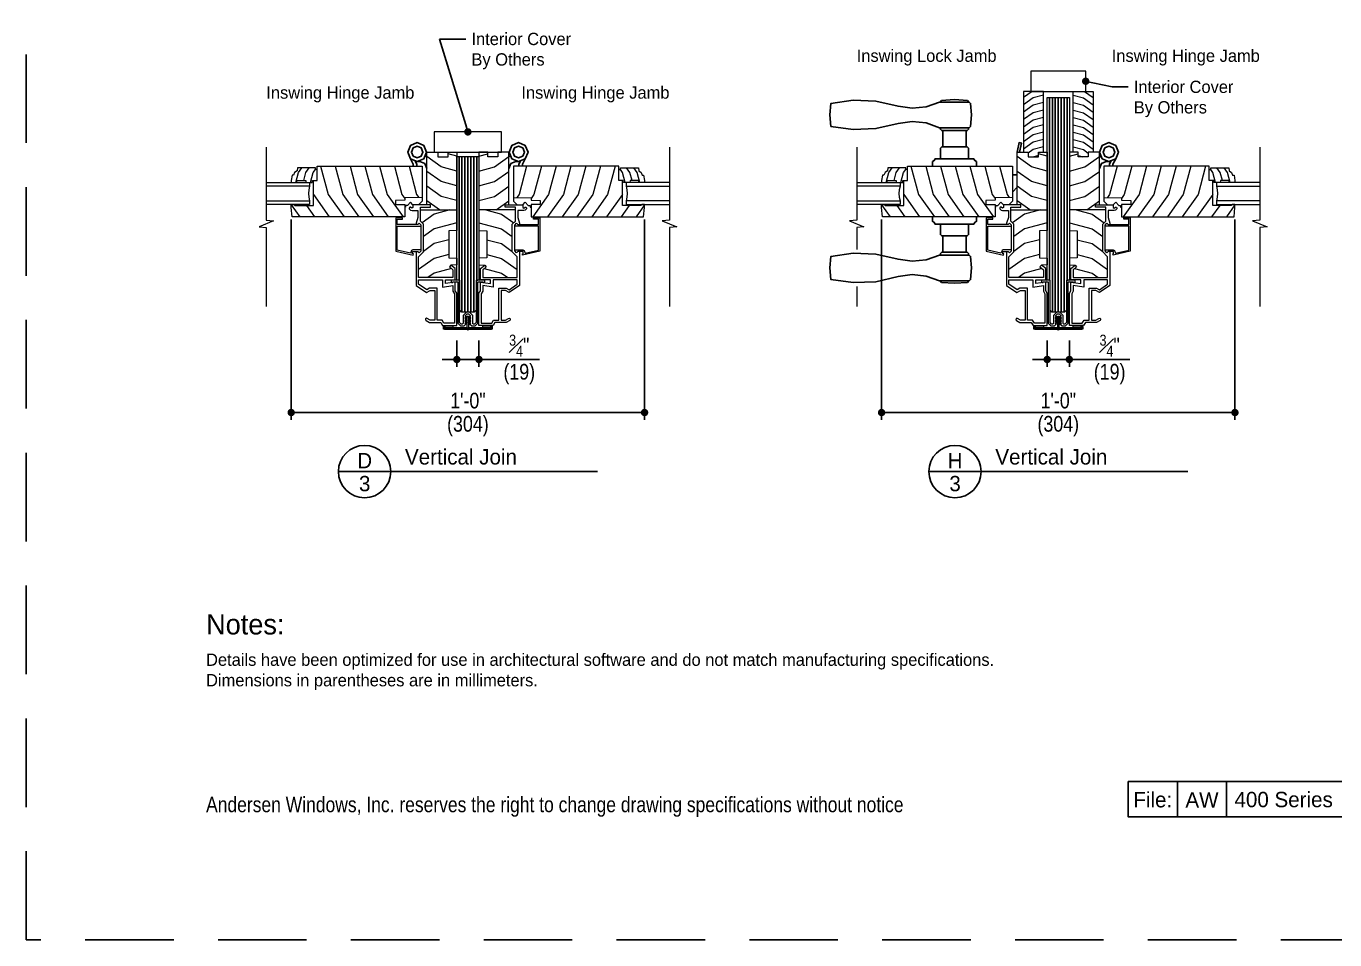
# Model space of a CAD drawing. Extents: x 0 to 204, y 0 to 88.
# Drawn here: x 68 to 112.33, y 0 to 30.95 of the extents above; entities that cross this region are included whole.
import ezdxf
from ezdxf.enums import TextEntityAlignment as Align

# ---------------------------------------------------------------- set-up
doc = ezdxf.new("R2010")
doc.units = 0
doc.header["$LTSCALE"] = 6
doc.header["$MEASUREMENT"] = 0
doc.linetypes.add('DASHED', pattern=[0.75, 0.5, -0.25])
doc.layers.get('0').update_dxf_attribs({"linetype": 'CONTINUOUS'})
doc.layers.get('Defpoints').update_dxf_attribs({"linetype": 'CONTINUOUS'})
for name, color, linetype in [('A-ANNO-DIMS', 3, 'CONTINUOUS'), ('A-ANNO-TEXT', 4, 'CONTINUOUS'), ('A-DETL-MBND', 8, 'CONTINUOUS')]:
    doc.layers.add(name, color=color, linetype=linetype)
doc.layers.add('A-DETL-MCUT', color=6, linetype='CONTINUOUS', lineweight=20)
doc.layers.add('A-DETL-PATT', color=8, linetype='CONTINUOUS', lineweight=5)
doc.layers.add('PLOT VIEW', color=1, linetype='DASHED', plot=False)
doc.styles.add('ADF Text', font='FRABK.TTF', dxfattribs={"width": 0.85})
doc.dimstyles.new('1 1_2 inches equals 1 foot', dxfattribs={"dimtxt": 0.53125, "dimasz": 0.25, "dimexe": 0.25, "dimexo": 0.5, "dimgap": 0.125, "dimtad": 1, "dimdec": 6, "dimzin": 3, "dimdsep": 46, "dimlunit": 4, "dimtxsty": 'ADF Text', "dimblk": 'DOT', "dimcen": 0, "dimclrd": 256, "dimclre": 256, "dimclrt": 256, "dimadec": 0, "dimazin": 0, "dimtfac": 0.7, "dimtdec": 6, "dimtix": 1, "dimtmove": 0, "dimatfit": 0, "dimldrblk": 'DOT', "dimfxl": 0, "dimfrac": 1, "dimtolj": 1, "dimtzin": 4, "dimlwd": -1, "dimlwe": -1, "dimarcsym": 0})

# ---------------------------------------------------------------- blocks, each defined once
blk = doc.blocks.new('400 Series Doors 4.5625 LVL')
at = {"layer": 'A-DETL-MBND'}
for p, q in [((0, 0.2), (-5.275, 0.2)), ((0, 0.1), (-5.275, 0.1)), ((0, 0), (-5.275, 0)), ((0, 0.3), (-4.187, 0.3)), ((0, -0.1), (-5.275, -0.1)), ((0, -0.2), (-5.275, -0.2)), ((0, -0.3), (-4.187, -0.3))]:
    blk.add_line(p, q, dxfattribs=at)
at = {"layer": 'A-DETL-MCUT'}
blk.add_line((-5.814, -0.796), (-5.814, -0.811), dxfattribs=at)
for points in [[(-5.766, -0.781, -1), (-5.766, -0.828), (-5.849, -0.828, -0.414214), (-5.856, -0.821), (-5.856, -0.029, 0.346802), (-5.862, -0.022, -0.78843), (-5.862, 0.022, 0.346802), (-5.856, 0.029), (-5.856, 0.821, -0.414214), (-5.849, 0.828), (-5.766, 0.828, -1), (-5.766, 0.781)], [(-5.623, 0.02, 0.667674), (-5.62, 0.033), (-5.637, 0.045, -1), (-5.62, 0.069), (-5.551, 0.02)], [(-5.514, 0.02, 0.667674), (-5.511, 0.033), (-5.528, 0.045, -1), (-5.511, 0.069), (-5.442, 0.02)], [(-5.623, -0.02, -0.667674), (-5.62, -0.033), (-5.637, -0.045, 1), (-5.62, -0.069), (-5.551, -0.02)], [(-5.514, -0.02, -0.667674), (-5.511, -0.033), (-5.528, -0.045, 1), (-5.511, -0.069), (-5.442, -0.02)]]:
    blk.add_lwpolyline(points, format="xyb", dxfattribs=at)
for points in [[(-5.815, -0.796), (-5.815, 0.797, 1), (-5.846, 0.797), (-5.846, -0.796, 1)], [(-5.766, -0.781, -1), (-5.766, -0.818), (-5.808, -0.818, -0.414214), (-5.814, -0.811), (-5.814, 0.811, -0.414214), (-5.807, 0.818), (-5.766, 0.818, -1), (-5.766, 0.781), (-5.789, 0.781), (-5.789, 0.027, 0.414214), (-5.782, 0.02), (-5.426, 0.02, -1), (-5.426, -0.02), (-5.782, -0.02, 0.414214), (-5.789, -0.027), (-5.789, -0.781), (-5.785, -0.781)], [(-4.212, 0.28, 0.414214), (-4.187, 0.305), (-4.187, 0.375), (-4.197, 0.375), (-4.187, 0.387), (-4.187, 0.545, 0.414214), (-4.212, 0.57), (-4.242, 0.57, 0.414214), (-4.267, 0.545), (-4.267, 0.51), (-4.247, 0.51), (-4.247, 0.387), (-4.237, 0.375), (-4.247, 0.375), (-4.247, 0.34), (-5.646, 0.34), (-5.736, 0.25), (-5.736, 0.128), (-5.675, 0.057, 0.69689), (-5.666, 0.06), (-5.666, 0.105), (-5.625, 0.057, 0.69689), (-5.616, 0.06), (-5.616, 0.105), (-5.575, 0.057, 0.69689), (-5.566, 0.06), (-5.566, 0.105), (-5.525, 0.057, 0.69689), (-5.516, 0.06), (-5.516, 0.105), (-5.475, 0.057, 0.69689), (-5.466, 0.06), (-5.466, 0.105), (-5.425, 0.057, 0.69689), (-5.416, 0.06), (-5.416, 0.105), (-5.336, 0.025), (-5.336, -0.025), (-5.416, -0.105), (-5.416, -0.06, 0.69689), (-5.425, -0.057), (-5.466, -0.105), (-5.466, -0.06, 0.69689), (-5.475, -0.057), (-5.516, -0.105), (-5.516, -0.06, 0.69689), (-5.525, -0.057), (-5.566, -0.105), (-5.566, -0.06, 0.69689), (-5.575, -0.057), (-5.616, -0.105), (-5.616, -0.06, 0.69689), (-5.625, -0.057), (-5.666, -0.105), (-5.666, -0.06, 0.69689), (-5.675, -0.057), (-5.736, -0.128), (-5.736, -0.25), (-5.646, -0.34), (-4.247, -0.34), (-4.247, -0.375), (-4.237, -0.375), (-4.247, -0.387), (-4.247, -0.51), (-4.267, -0.51), (-4.267, -0.545, 0.414214), (-4.242, -0.57), (-4.212, -0.57, 0.414214), (-4.187, -0.545), (-4.187, -0.387), (-4.197, -0.375), (-4.187, -0.375), (-4.187, -0.305, 0.414214), (-4.212, -0.28), (-5.621, -0.28), (-5.676, -0.225), (-5.676, -0.19, -0.414214), (-5.651, -0.165), (-5.391, -0.165), (-5.276, -0.05), (-5.276, 0.05), (-5.391, 0.165), (-5.651, 0.165, -0.414214), (-5.676, 0.19), (-5.676, 0.225), (-5.621, 0.28)]]:
    blk.add_lwpolyline(points, format="xyb", close=True, dxfattribs=at)
for points in [[(-5.731, 0.506), (-5.789, 0.506), (-5.789, 0.781), (-5.731, 0.781)], [(-4.187, 0.278), (-4.187, 0.375), (0, 0.375), (0, -0.375), (-4.187, -0.375), (-4.187, -0.278), (-5.212, -0.278), (-5.275, -0.215), (-5.275, 0.215), (-5.212, 0.278)], [(-5.731, -0.781), (-5.789, -0.781), (-5.789, -0.506), (-5.731, -0.506)]]:
    blk.add_lwpolyline(points, close=True, dxfattribs=at)
blk.add_lwpolyline([(-4.187, -0.28), (-4.187, -0.34)], dxfattribs=at)
blk = doc.blocks.new('Breakline 1')
at = {"layer": 'A-DETL-MCUT'}
blk.add_lwpolyline([(2.593, 0), (0.124, 0), (0.102, 0.244), (-0.102, -0.244), (-0.124, 0), (-2.802, 0)], dxfattribs=at)
blk = doc.blocks.new('_DOT')
at = {"color": 0, "linetype": 'ByBlock'}
blk.add_line((-0.5, 0), (-1, 0), dxfattribs=at)
at = {"color": 0, "linetype": 'ByBlock', "const_width": 0.5}
blk.add_lwpolyline([(-0.25, 0, 1), (0.25, 0, 1)], format="xyb", close=True, dxfattribs=at)
blk = doc.blocks.new('*D94')
at = {"layer": 'A-ANNO-DIMS', "linetype": 'ByBlock', "transparency": 16777216}
for p, q in [((82.589, 20.309), (82.589, 19.412)), ((83.339, 20.309), (83.339, 19.412)), ((82.339, 19.662), (82.089, 19.662)), ((82.589, 19.662), (83.339, 19.662)), ((83.589, 19.662), (85.39, 19.662))]:
    blk.add_line(p, q, dxfattribs=at)
at = {"layer": 'Defpoints', "color": 0, "transparency": 16777216}
for p in [(82.589, 20.809), (83.339, 20.809), (83.339, 19.662)]:
    blk.add_point(p, dxfattribs=at)
at = {"layer": 'A-ANNO-DIMS', "transparency": 16777216, "xscale": 0.25, "yscale": 0.25, "zscale": 0.25}
blk.add_blockref('_DOT', (82.589, 19.662), dxfattribs=at)
at = {"layer": 'A-ANNO-DIMS', "transparency": 16777216, "xscale": 0.25, "yscale": 0.25, "zscale": 0.25, "rotation": 180}
blk.add_blockref('_DOT', (83.339, 19.662), dxfattribs=at)
at = {"layer": 'A-ANNO-DIMS', "transparency": 16777216, "insert": (84.704, 19.662), "char_height": 0.53125, "attachment_point": 5, "style": 'ADF Text'}
blk.add_mtext('\\A1;{\\H0.700000x;\\S3#4;}"\\P\\f [;\\fFranklin Gothic Book;(19)\\f]', dxfattribs=at)
blk = doc.blocks.new('*D95')
at = {"layer": 'A-ANNO-DIMS', "linetype": 'ByBlock', "transparency": 16777216}
for p, q in [((76.979, 24.409), (76.979, 17.614)), ((88.949, 24.409), (88.949, 17.614)), ((77.229, 17.864), (88.699, 17.864))]:
    blk.add_line(p, q, dxfattribs=at)
at = {"layer": 'Defpoints', "color": 0, "transparency": 16777216}
for p in [(76.979, 24.909), (88.949, 24.909), (88.949, 17.864)]:
    blk.add_point(p, dxfattribs=at)
at = {"layer": 'A-ANNO-DIMS', "transparency": 16777216, "xscale": 0.25, "yscale": 0.25, "zscale": 0.25, "rotation": 180}
blk.add_blockref('_DOT', (76.979, 17.864), dxfattribs=at)
at = {"layer": 'A-ANNO-DIMS', "transparency": 16777216, "xscale": 0.25, "yscale": 0.25, "zscale": 0.25}
blk.add_blockref('_DOT', (88.949, 17.864), dxfattribs=at)
at = {"layer": 'A-ANNO-DIMS', "transparency": 16777216, "attachment_point": 5, "style": 'ADF Text'}
for s, insert, char_height in [('\\A1;1\'-0"', (82.964, 18.266), 0.5312), ('\\A1;\\f [;\\fFranklin Gothic Book;(304)\\f]', (82.964, 17.402), 0.53125)]:
    blk.add_mtext(s, dxfattribs=dict(at, insert=insert, char_height=char_height))
blk = doc.blocks.new('AW Mull Detail Tag')
at = {"layer": 'A-ANNO-TEXT'}
blk.add_line((8.771, 0), (0, 0), dxfattribs=at)
blk.add_circle((0.886, 0), 0.886, dxfattribs=at)
blk = doc.blocks.new('Vertical Join Tag')
at = {"layer": 'A-ANNO-TEXT'}
blk.add_blockref('AW Mull Detail Tag', (0, 0), dxfattribs=at)
at = {"layer": 'A-ANNO-TEXT', "insert": (2.254, 0.232), "char_height": 0.52083, "width": 7.63397, "attachment_point": 7, "line_spacing_factor": 1.04, "style": 'ADF Text'}
blk.add_mtext('{\\W1;Vertical Join}', dxfattribs=at)
blk = doc.blocks.new('Breakline With Space 1')
at = {"layer": 'A-DETL-MCUT'}
for points in [[(0, 2.593), (0, 0.124), (-0.244, 0.102), (0.244, -0.102), (0, -0.124), (0, -0.876)], [(0, -2.123), (0, -2.802)]]:
    blk.add_lwpolyline(points, dxfattribs=at)
blk = doc.blocks.new('400 Series Doors 6.5625 LVL')
at = {"layer": 'A-DETL-MBND'}
for p, q in [((0, 0.2), (-7.275, 0.2)), ((0, 0.1), (-7.275, 0.1)), ((0, 0), (-7.275, 0)), ((0, 0.3), (-6.187, 0.3)), ((0, -0.1), (-7.275, -0.1)), ((0, -0.2), (-7.275, -0.2)), ((0, -0.3), (-6.187, -0.3))]:
    blk.add_line(p, q, dxfattribs=at)
at = {"layer": 'A-DETL-MCUT'}
blk.add_line((-7.814, -0.796), (-7.814, -0.811), dxfattribs=at)
for points in [[(-7.766, -0.781, -1), (-7.766, -0.828), (-7.849, -0.828, -0.414214), (-7.856, -0.821), (-7.856, -0.029, 0.346802), (-7.862, -0.022, -0.78843), (-7.862, 0.022, 0.346802), (-7.856, 0.029), (-7.856, 0.821, -0.414214), (-7.849, 0.828), (-7.766, 0.828, -1), (-7.766, 0.781)], [(-7.623, 0.02, 0.667674), (-7.62, 0.033), (-7.637, 0.045, -1), (-7.62, 0.069), (-7.551, 0.02)], [(-7.514, 0.02, 0.667674), (-7.511, 0.033), (-7.528, 0.045, -1), (-7.511, 0.069), (-7.442, 0.02)], [(-7.623, -0.02, -0.667674), (-7.62, -0.033), (-7.637, -0.045, 1), (-7.62, -0.069), (-7.551, -0.02)], [(-7.514, -0.02, -0.667674), (-7.511, -0.033), (-7.528, -0.045, 1), (-7.511, -0.069), (-7.442, -0.02)]]:
    blk.add_lwpolyline(points, format="xyb", dxfattribs=at)
for points in [[(-7.815, -0.796), (-7.815, 0.797, 1), (-7.846, 0.797), (-7.846, -0.796, 1)], [(-7.766, -0.781, -1), (-7.766, -0.818), (-7.808, -0.818, -0.414214), (-7.814, -0.811), (-7.814, 0.811, -0.414214), (-7.807, 0.818), (-7.766, 0.818, -1), (-7.766, 0.781), (-7.789, 0.781), (-7.789, 0.027, 0.414214), (-7.782, 0.02), (-7.426, 0.02, -1), (-7.426, -0.02), (-7.782, -0.02, 0.414214), (-7.789, -0.027), (-7.789, -0.781), (-7.785, -0.781)], [(-6.212, 0.28, 0.414214), (-6.187, 0.305), (-6.187, 0.375), (-6.197, 0.375), (-6.187, 0.387), (-6.187, 0.545, 0.414214), (-6.212, 0.57), (-6.242, 0.57, 0.414214), (-6.267, 0.545), (-6.267, 0.51), (-6.247, 0.51), (-6.247, 0.387), (-6.237, 0.375), (-6.247, 0.375), (-6.247, 0.34), (-7.646, 0.34), (-7.736, 0.25), (-7.736, 0.128), (-7.675, 0.057, 0.69689), (-7.666, 0.06), (-7.666, 0.105), (-7.625, 0.057, 0.69689), (-7.616, 0.06), (-7.616, 0.105), (-7.575, 0.057, 0.69689), (-7.566, 0.06), (-7.566, 0.105), (-7.525, 0.057, 0.69689), (-7.516, 0.06), (-7.516, 0.105), (-7.475, 0.057, 0.69689), (-7.466, 0.06), (-7.466, 0.105), (-7.425, 0.057, 0.69689), (-7.416, 0.06), (-7.416, 0.105), (-7.336, 0.025), (-7.336, -0.025), (-7.416, -0.105), (-7.416, -0.06, 0.69689), (-7.425, -0.057), (-7.466, -0.105), (-7.466, -0.06, 0.69689), (-7.475, -0.057), (-7.516, -0.105), (-7.516, -0.06, 0.69689), (-7.525, -0.057), (-7.566, -0.105), (-7.566, -0.06, 0.69689), (-7.575, -0.057), (-7.616, -0.105), (-7.616, -0.06, 0.69689), (-7.625, -0.057), (-7.666, -0.105), (-7.666, -0.06, 0.69689), (-7.675, -0.057), (-7.736, -0.128), (-7.736, -0.25), (-7.646, -0.34), (-6.247, -0.34), (-6.247, -0.375), (-6.237, -0.375), (-6.247, -0.387), (-6.247, -0.51), (-6.267, -0.51), (-6.267, -0.545, 0.414214), (-6.242, -0.57), (-6.212, -0.57, 0.414214), (-6.187, -0.545), (-6.187, -0.387), (-6.197, -0.375), (-6.187, -0.375), (-6.187, -0.305, 0.414214), (-6.212, -0.28), (-7.621, -0.28), (-7.676, -0.225), (-7.676, -0.19, -0.414214), (-7.651, -0.165), (-7.391, -0.165), (-7.276, -0.05), (-7.276, 0.05), (-7.391, 0.165), (-7.651, 0.165, -0.414214), (-7.676, 0.19), (-7.676, 0.225), (-7.621, 0.28)]]:
    blk.add_lwpolyline(points, format="xyb", close=True, dxfattribs=at)
for points in [[(-7.731, 0.506), (-7.789, 0.506), (-7.789, 0.781), (-7.731, 0.781)], [(-6.187, 0.278), (-6.187, 0.375), (0, 0.375), (0, -0.375), (-6.187, -0.375), (-6.187, -0.278), (-7.212, -0.278), (-7.275, -0.215), (-7.275, 0.215), (-7.212, 0.278)], [(-7.731, -0.781), (-7.789, -0.781), (-7.789, -0.506), (-7.731, -0.506)]]:
    blk.add_lwpolyline(points, close=True, dxfattribs=at)
blk.add_lwpolyline([(-6.187, -0.28), (-6.187, -0.34)], dxfattribs=at)
blk = doc.blocks.new('400 Series DHG EJ')
at = {"layer": 'A-DETL-MCUT'}
blk.add_lwpolyline([(2.061, -0.165), (0, -0.165), (0, 0), (-0.156, 0), (-0.156, 0.342), (0, 0.342), (0, 0.515), (2.061, 0.515)], close=True, dxfattribs=at)
at = {"layer": 'A-DETL-PATT'}
for points in [[(0.18, 0.515), (0.089, 0.165), (-0.029, 0)], [(0.428, 0.515), (0.339, 0.165), (0.103, -0.165)], [(0.679, 0.515), (0.589, 0.165), (0.353, -0.165)], [(0.93, 0.515), (0.839, 0.165), (0.603, -0.165)], [(1.18, 0.515), (1.089, 0.165), (0.853, -0.165)], [(1.43, 0.515), (1.339, 0.165), (1.103, -0.165)], [(1.68, 0.515), (1.589, 0.165), (1.353, -0.165)], [(1.93, 0.515), (1.839, 0.165), (1.603, -0.165)], [(-0.115, 0.342), (-0.156, 0.184)], [(2.061, 0.125), (1.853, -0.165)]]:
    blk.add_lwpolyline(points, dxfattribs=at)
blk = doc.blocks.new('*D106')
at = {"layer": 'A-ANNO-DIMS', "linetype": 'ByBlock', "transparency": 16777216}
for p, q in [((102.589, 20.309), (102.589, 19.412)), ((103.339, 20.309), (103.339, 19.412)), ((102.339, 19.662), (102.089, 19.662)), ((102.589, 19.662), (103.339, 19.662)), ((103.589, 19.662), (105.39, 19.662))]:
    blk.add_line(p, q, dxfattribs=at)
at = {"layer": 'Defpoints', "color": 0, "transparency": 16777216}
for p in [(102.589, 20.809), (103.339, 20.809), (103.339, 19.662)]:
    blk.add_point(p, dxfattribs=at)
at = {"layer": 'A-ANNO-DIMS', "transparency": 16777216, "xscale": 0.25, "yscale": 0.25, "zscale": 0.25}
blk.add_blockref('_DOT', (102.589, 19.662), dxfattribs=at)
at = {"layer": 'A-ANNO-DIMS', "transparency": 16777216, "xscale": 0.25, "yscale": 0.25, "zscale": 0.25, "rotation": 180}
blk.add_blockref('_DOT', (103.339, 19.662), dxfattribs=at)
at = {"layer": 'A-ANNO-DIMS', "transparency": 16777216, "insert": (104.704, 19.662), "char_height": 0.53125, "attachment_point": 5, "style": 'ADF Text'}
blk.add_mtext('\\A1;{\\H0.700000x;\\S3#4;}"\\P\\f [;\\fFranklin Gothic Book;(19)\\f]', dxfattribs=at)
blk = doc.blocks.new('*D107')
at = {"layer": 'A-ANNO-DIMS', "linetype": 'ByBlock', "transparency": 16777216}
for p, q in [((96.979, 24.409), (96.979, 17.614)), ((108.949, 24.409), (108.949, 17.614)), ((97.229, 17.864), (108.699, 17.864))]:
    blk.add_line(p, q, dxfattribs=at)
at = {"layer": 'Defpoints', "color": 0, "transparency": 16777216}
for p in [(96.979, 24.909), (108.949, 24.909), (108.949, 17.864)]:
    blk.add_point(p, dxfattribs=at)
at = {"layer": 'A-ANNO-DIMS', "transparency": 16777216, "xscale": 0.25, "yscale": 0.25, "zscale": 0.25, "rotation": 180}
blk.add_blockref('_DOT', (96.979, 17.864), dxfattribs=at)
at = {"layer": 'A-ANNO-DIMS', "transparency": 16777216, "xscale": 0.25, "yscale": 0.25, "zscale": 0.25}
blk.add_blockref('_DOT', (108.949, 17.864), dxfattribs=at)
at = {"layer": 'A-ANNO-DIMS', "transparency": 16777216, "attachment_point": 5, "style": 'ADF Text'}
for s, insert, char_height in [('\\A1;1\'-0"', (102.964, 18.266), 0.5312), ('\\A1;\\f [;\\fFranklin Gothic Book;(304)\\f]', (102.964, 17.402), 0.53125)]:
    blk.add_mtext(s, dxfattribs=dict(at, insert=insert, char_height=char_height))
blk = doc.blocks.new('400 Series Join Details')
at = {"layer": 'PLOT VIEW'}
blk.add_lwpolyline([(0, 88), (68, 88), (68, 0), (0, 0)], close=True, dxfattribs=at)
at = {"layer": 'A-ANNO-TEXT', "line_spacing_factor": 1.04, "style": 'ADF Text'}
for s, insert, char_height, width, attachment_point in [('{\\W1;Notes:}', (6.094, 11.033), 0.6875, 51.39159, 1), ('Andersen Windows, Inc. reserves the right to change drawing specifications without notice', (6.094, 4.167), 0.52083, 27.81901, 7)]:
    blk.add_mtext(s, dxfattribs=dict(at, insert=insert, char_height=char_height, width=width, attachment_point=attachment_point))
at = {"layer": 'A-ANNO-TEXT', "insert": (6.094, 9.699), "char_height": 0.416667, "width": 46.70555, "attachment_point": 1, "style": 'ADF Text'}
blk.add_mtext('\\pi-1.25,l1.25,t1.25;{\\W1;Details have been optimized for use in architectural software and do not match manufacturing specifications.\\PDimensions in parentheses are in millimeters.}', dxfattribs=at)
blk = doc.blocks.new('400 Series Inswing Hinged Door Handle-flat-1')
at = {"layer": 'A-DETL-MBND'}
for p, q in [((1.574, -0.65), (1.574, -1.2)), ((2.364, -1.2), (2.364, -0.65))]:
    blk.add_line(p, q, dxfattribs=at)
for points in [[(1.219, 0), (1.219, -0.15), (1.281, -0.188), (1.319, -0.25), (2.619, -0.25), (2.657, -0.188), (2.719, -0.15), (2.719, 0)], [(1.494, -0.25), (1.494, -0.605), (1.539, -0.65), (2.399, -0.65), (2.444, -0.605), (2.444, -0.25)], [(1.574, -0.65), (1.574, -1.2)], [(2.364, -0.65), (2.364, -1.2)], [(2.444, -1.3), (2.444, -1.245), (2.399, -1.2), (1.539, -1.2), (1.494, -1.245), (1.494, -1.3)], [(1.484, -2.166), (1.532, -2.222), (1.969, -2.254), (2.406, -2.222), (2.454, -2.166)]]:
    blk.add_lwpolyline(points, dxfattribs=at)
blk.add_lwpolyline([(5.396, -1.235), (4.63, -1.268), (3.882, -1.441), (3.406, -1.508), (2.929, -1.46), (2.476, -1.3), (1.47, -1.3), (1.425, -1.341), (1.391, -1.733), (1.425, -2.125), (1.47, -2.166), (2.476, -2.166), (2.929, -2.006), (3.406, -1.958), (3.882, -2.025), (4.63, -2.198), (5.396, -2.231), (6.157, -2.125), (6.191, -1.733), (6.157, -1.341)], close=True, dxfattribs=at)
blk = doc.blocks.new('400 Series Inswing Hinged Door Handle-flat-2')
at = {"layer": 'A-DETL-MBND'}
for p, q in [((1.574, 0.65), (1.574, 1.2)), ((2.364, 1.2), (2.364, 0.65))]:
    blk.add_line(p, q, dxfattribs=at)
blk.add_lwpolyline([(5.396, 1.235), (4.63, 1.268), (3.882, 1.441), (3.406, 1.508), (2.929, 1.46), (2.476, 1.3), (1.47, 1.3), (1.425, 1.341), (1.391, 1.733), (1.425, 2.125), (1.47, 2.166), (2.476, 2.166), (2.929, 2.006), (3.406, 1.958), (3.882, 2.025), (4.63, 2.198), (5.396, 2.231), (6.157, 2.125), (6.191, 1.733), (6.157, 1.341)], close=True, dxfattribs=at)
for points in [[(1.484, 2.166), (1.532, 2.222), (1.969, 2.254), (2.406, 2.222), (2.454, 2.166)], [(2.444, 1.3), (2.444, 1.245), (2.399, 1.2), (1.539, 1.2), (1.494, 1.245), (1.494, 1.3)], [(1.574, 0.65), (1.574, 1.2)], [(2.364, 0.65), (2.364, 1.2)], [(1.494, 0.25), (1.494, 0.605), (1.539, 0.65), (2.399, 0.65), (2.444, 0.605), (2.444, 0.25)], [(1.219, 0), (1.219, 0.15), (1.281, 0.188), (1.319, 0.25), (2.619, 0.25), (2.657, 0.188), (2.719, 0.15), (2.719, 0)]]:
    blk.add_lwpolyline(points, dxfattribs=at)
blk = doc.blocks.new('3_4 Glass-flat-6')
at = {"layer": 'A-DETL-MCUT'}
for p, q in [((0, -0.125), (1.469, -0.125)), ((1.469, -0.625), (0, -0.625))]:
    blk.add_line(p, q, dxfattribs=at)
blk.add_lwpolyline([(1.469, 0), (0, 0), (0, -0.125), (0.027, -0.247), (0.036, -0.375), (0.027, -0.503), (0, -0.625), (0, -0.75), (1.469, -0.75)], dxfattribs=at)
at = {"layer": 'A-DETL-MCUT', "const_width": 0.0000001}
for points in [[(0.186, -0.625), (0.186, -0.586), (0.067, -0.538), (0.067, -0.212), (0.186, -0.164), (0.186, -0.125)], [(0.375, -0.125), (0.375, -0.625)]]:
    blk.add_lwpolyline(points, dxfattribs=at)
blk = doc.blocks.new('400 Series Door Glass Stop-flat-9')
at = {"layer": 'A-DETL-MCUT'}
blk.add_lwpolyline([(0.758, -0.102), (0.797, -0.19), (0.844, -0.19), (0.875, -0.376), (0.875, -0.438), (0.684, -0.438), (0.679, -0.376), (0.383, -0.376), (0.378, -0.438), (0.161, -0.438), (0.156, -0.376), (0, -0.376), (0, 0), (0.057, 0), (0.057, 0.062), (0.667, 0.062), (0.677, -0.048), (0.758, -0.102)], dxfattribs=at)
at = {"layer": 'A-DETL-PATT'}
for points in [[(0.218, -0.438), (0.128, -0.097), (0.057, 0.002)], [(0.451, -0.376), (0.378, -0.097), (0.264, 0.062)], [(0.718, -0.438), (0.628, -0.097), (0.514, 0.062)]]:
    blk.add_lwpolyline(points, dxfattribs=at)
blk = doc.blocks.new('400 Series Stile Rail-flat-4')
at = {"layer": 'A-DETL-MCUT'}
for p, q in [((0, -1.063), (0, -1.188)), ((0, -1.188), (0.123, -1.313)), ((0.313, -1.313), (0.398, -1.227)), ((0.5, -1.331), (0.398, -1.227)), ((0.563, -1.331), (0.5, -1.331)), ((0.563, -1.393), (0.563, -1.331)), ((0.594, -1.393), (0.563, -1.393))]:
    blk.add_line(p, q, dxfattribs=at)
for points in [[(-0.156, -1.313), (-0.156, 0.469), (-0.532, 0.469), (-0.532, 0.313), (-0.874, 0.313), (-0.874, 0.469), (-1.172, 0.469), (-1.172, -2.186), (-0.906, -2.2), (-0.906, -3.107), (-1.172, -3.121), (-1.172, -3.341), (-0.974, -3.356)], [(0.203, -2.89), (0.203, -4.044), (-0.148, -4.289), (-0.27, -4.219), (-0.422, -4.219), (-0.422, -5.219), (-0.27, -5.219), (-0.171, -5.162), (-0.14, -5.157), (-0.115, -5.176), (-0.112, -5.207), (-0.131, -5.231), (-0.248, -5.299), (-0.629, -5.299), (-0.691, -5.406), (-1.172, -5.406), (-1.172, -4.309), (-1.122, -4.223), (-1.122, -3.929), (-0.785, -3.982), (-0.785, -3.855), (-1.122, -3.855), (-1.122, -3.475), (-0.974, -3.356), (-0.924, -3.419), (-1.042, -3.513), (-1.042, -3.779), (0.123, -3.779), (0.123, -3.071), (-0.041, -2.908), (-0.041, -1.967), (0.063, -1.864), (0.063, -1.393), (-0.281, -1.393), (-0.281, -1.313), (0.313, -1.313), (0.313, -1.403), (0.347, -1.423), (0.392, -1.397), (0.423, -1.397), (0.438, -1.424), (0.438, -1.452), (0.393, -1.489), (0.344, -1.5), (0.143, -1.5), (0.143, -1.744), (0.203, -1.938), (0.203, -1.984)], [(0.063, -1.487), (-1.172, -1.487)], [(0.039, -2.843), (0.315, -2.843), (0.358, -2.861), (0.394, -2.951), (0.844, -2.85), (0.844, -2.031), (0.039, -2.031), (0.039, -2), (0.101, -1.939), (0.146, -1.984), (0.844, -1.984), (0.844, -1.797), (0.672, -1.797), (0.672, -1.75), (0.891, -1.75), (0.891, -2.887), (0.307, -3.019), (0.298, -2.976), (0.328, -2.969), (0.328, -2.89), (0.146, -2.89), (0.101, -2.936), (0.039, -2.875), (0.039, -2.031)]]:
    blk.add_lwpolyline(points, dxfattribs=at)
for points in [[(3.688, -1.337), (3.688, -0.494), (3.563, -0.494), (3.563, 0), (0, 0), (0, -1.063), (0.594, -1.073), (0.594, -1.157), (0.907, -1.162), (0.907, -1.301), (0.594, -1.306), (0.594, -1.719), (4.407, -1.719), (4.438, -1.4), (4.438, -1.306), (4.344, -1.306), (4.313, -1.337)], [(-0.675, -5.219), (-0.502, -5.219), (-0.502, -4.139), (-0.248, -4.139), (-0.152, -4.195), (0.123, -4.002), (0.123, -3.859), (-0.685, -3.859), (-0.685, -4.099), (-1.042, -4.043), (-1.042, -4.244), (-1.092, -4.331), (-1.092, -5.326), (-0.737, -5.326)]]:
    blk.add_lwpolyline(points, close=True, dxfattribs=at)
at = {"layer": 'A-DETL-PATT'}
for points in [[(-1.172, 0.332), (-0.874, 0.411)], [(-1.172, -0.168), (-0.643, -0.028), (-0.156, 0.32)], [(0.444, 0), (0.188, -0.965), (0.117, -1.065)], [(0.944, 0), (0.688, -0.965), (0.594, -1.097)], [(1.444, 0), (1.188, -0.965), (0.649, -1.719)], [(1.944, 0), (1.688, -0.965), (1.149, -1.719)], [(2.444, 0), (2.188, -0.965), (1.649, -1.719)], [(2.944, 0), (2.688, -0.965), (2.149, -1.719)], [(3.444, 0), (3.188, -0.965), (2.649, -1.719)], [(-1.172, -0.668), (-0.643, -0.528), (-0.156, -0.18)], [(-1.172, -1.168), (-0.643, -1.028), (-0.156, -0.68)], [(-0.585, -1.487), (-0.156, -1.18)], [(3.688, -0.965), (3.149, -1.719)], [(4.438, -1.315), (4.149, -1.719)], [(-0.94, -1.487), (-0.404, -1.629), (0.005, -1.921)], [(3.922, -1.337), (3.649, -1.719)], [(-1.172, -1.925), (-0.404, -2.129), (-0.041, -2.389)], [(-0.906, -2.496), (-0.404, -2.629), (-0.041, -2.889)], [(-0.906, -2.996), (-0.404, -3.129), (0.123, -3.506)], [(-0.992, -3.473), (-0.404, -3.629), (-0.194, -3.779)]]:
    blk.add_lwpolyline(points, dxfattribs=at)
at = {"layer": 'A-DETL-MCUT'}
for name, p in [('400 Series Door Glass Stop-flat-9', (3.563, -0.118)), ('3_4 Glass-flat-6', (3.813, -0.556))]:
    blk.add_blockref(name, p, dxfattribs=at)
blk = doc.blocks.new('400 Inswing Lock Jamb Flangless')
at = {"layer": 'A-DETL-MBND'}
for points in [[(-1.016, 0), (-0.953, 0.324), (-0.874, 0.309), (-0.934, 0)], [(-1.016, -0.762), (-1.172, -0.762)], [(-1.016, -1.179), (-1.172, -1.348)]]:
    blk.add_lwpolyline(points, dxfattribs=at)
at = {"layer": 'A-DETL-MCUT', "xscale": -1}
for name, p in [('400 Series Inswing Hinged Door Handle-flat-2', (-1.172, -0.469)), ('400 Series Stile Rail-flat-4', (-1.172, -0.469)), ('400 Series Inswing Hinged Door Handle-flat-1', (-1.172, -2.188))]:
    blk.add_blockref(name, p, dxfattribs=at)
blk = doc.blocks.new('3_4 Glass-flat-4')
at = {"layer": 'A-DETL-MCUT'}
for p, q in [((0, -0.125), (1.469, -0.125)), ((1.469, -0.625), (0, -0.625))]:
    blk.add_line(p, q, dxfattribs=at)
blk.add_lwpolyline([(1.469, 0), (0, 0), (0, -0.125), (0.027, -0.247), (0.036, -0.375), (0.027, -0.503), (0, -0.625), (0, -0.75), (1.469, -0.75)], dxfattribs=at)
at = {"layer": 'A-DETL-MCUT', "const_width": 0.0000001}
for points in [[(0.186, -0.625), (0.186, -0.586), (0.067, -0.538), (0.067, -0.212), (0.186, -0.164), (0.186, -0.125)], [(0.375, -0.125), (0.375, -0.625)]]:
    blk.add_lwpolyline(points, dxfattribs=at)
blk = doc.blocks.new('400 Series Door Glass Stop-flat-5')
at = {"layer": 'A-DETL-MCUT'}
blk.add_lwpolyline([(0.758, -0.102), (0.797, -0.19), (0.844, -0.19), (0.875, -0.376), (0.875, -0.438), (0.684, -0.438), (0.679, -0.376), (0.383, -0.376), (0.378, -0.438), (0.161, -0.438), (0.156, -0.376), (0, -0.376), (0, 0), (0.057, 0), (0.057, 0.062), (0.667, 0.062), (0.677, -0.048), (0.758, -0.102)], dxfattribs=at)
at = {"layer": 'A-DETL-PATT'}
for points in [[(0.218, -0.438), (0.128, -0.097), (0.057, 0.002)], [(0.451, -0.376), (0.378, -0.097), (0.264, 0.062)], [(0.718, -0.438), (0.628, -0.097), (0.514, 0.062)]]:
    blk.add_lwpolyline(points, dxfattribs=at)
blk = doc.blocks.new('400 Series Inswing Stile Rail')
at = {"layer": 'A-DETL-MCUT'}
blk.add_lwpolyline([(3.688, -1.337), (3.688, -0.494), (3.563, -0.494), (3.563, 0), (0, 0), (0, -1.063), (0.594, -1.073), (0.594, -1.157), (0.907, -1.162), (0.907, -1.301), (0.594, -1.306), (0.594, -1.719), (4.407, -1.719), (4.438, -1.4), (4.438, -1.306), (4.344, -1.306), (4.313, -1.337)], close=True, dxfattribs=at)
blk.add_lwpolyline([(0, -1.063), (0, -1.188), (0.123, -1.313), (0.313, -1.313), (0.398, -1.227), (0.5, -1.331), (0.563, -1.331), (0.563, -1.393), (0.594, -1.393)], dxfattribs=at)
at = {"layer": 'A-DETL-PATT'}
for points in [[(0.444, 0), (0.188, -0.965), (0.117, -1.065)], [(0.944, 0), (0.688, -0.965), (0.594, -1.097)], [(1.444, 0), (1.188, -0.965), (0.649, -1.719)], [(1.944, 0), (1.688, -0.965), (1.149, -1.719)], [(2.444, 0), (2.188, -0.965), (1.649, -1.719)], [(2.944, 0), (2.688, -0.965), (2.149, -1.719)], [(3.444, 0), (3.188, -0.965), (2.649, -1.719)], [(3.688, -0.965), (3.149, -1.719)], [(4.438, -1.315), (4.149, -1.719)], [(3.922, -1.337), (3.649, -1.719)]]:
    blk.add_lwpolyline(points, dxfattribs=at)
at = {"layer": 'A-DETL-MCUT'}
for name, p in [('400 Series Door Glass Stop-flat-5', (3.563, -0.118)), ('3_4 Glass-flat-4', (3.813, -0.556))]:
    blk.add_blockref(name, p, dxfattribs=at)
blk = doc.blocks.new('400 Series Stile Rail-flat-1')
at = {"layer": 'A-DETL-MCUT'}
for points in [[(-0.156, -1.313), (-0.156, 0.469), (-0.532, 0.469), (-0.532, 0.313), (-0.874, 0.313), (-0.874, 0.469), (-1.172, 0.469), (-1.172, -2.186), (-0.906, -2.2), (-0.906, -3.107), (-1.172, -3.121), (-1.172, -3.341), (-0.974, -3.356)], [(0.203, -2.89), (0.203, -4.044), (-0.148, -4.289), (-0.27, -4.219), (-0.422, -4.219), (-0.422, -5.219), (-0.27, -5.219), (-0.171, -5.162), (-0.14, -5.157), (-0.115, -5.176), (-0.112, -5.207), (-0.131, -5.231), (-0.248, -5.299), (-0.629, -5.299), (-0.691, -5.406), (-1.172, -5.406), (-1.172, -4.309), (-1.122, -4.223), (-1.122, -3.929), (-0.785, -3.982), (-0.785, -3.855), (-1.122, -3.855), (-1.122, -3.475), (-0.974, -3.356), (-0.924, -3.419), (-1.042, -3.513), (-1.042, -3.779), (0.123, -3.779), (0.123, -3.071), (-0.041, -2.908), (-0.041, -1.967), (0.063, -1.864), (0.063, -1.393), (-0.281, -1.393), (-0.281, -1.313), (0.313, -1.313), (0.313, -1.403), (0.347, -1.423), (0.392, -1.397), (0.423, -1.397), (0.438, -1.424), (0.438, -1.452), (0.393, -1.489), (0.344, -1.5), (0.143, -1.5), (0.143, -1.744), (0.203, -1.938), (0.203, -1.984)], [(0.063, -1.487), (-1.172, -1.487)], [(0.039, -2.843), (0.315, -2.843), (0.358, -2.861), (0.394, -2.951), (0.844, -2.85), (0.844, -2.031), (0.039, -2.031), (0.039, -2), (0.101, -1.939), (0.146, -1.984), (0.844, -1.984), (0.844, -1.797), (0.672, -1.797), (0.672, -1.75), (0.891, -1.75), (0.891, -2.887), (0.307, -3.019), (0.298, -2.976), (0.328, -2.969), (0.328, -2.89), (0.146, -2.89), (0.101, -2.936), (0.039, -2.875), (0.039, -2.031)]]:
    blk.add_lwpolyline(points, dxfattribs=at)
blk.add_lwpolyline([(-0.675, -5.219), (-0.502, -5.219), (-0.502, -4.139), (-0.248, -4.139), (-0.152, -4.195), (0.123, -4.002), (0.123, -3.859), (-0.685, -3.859), (-0.685, -4.099), (-1.042, -4.043), (-1.042, -4.244), (-1.092, -4.331), (-1.092, -5.326), (-0.737, -5.326)], close=True, dxfattribs=at)
at = {"layer": 'A-DETL-PATT'}
for points in [[(-1.172, 0.332), (-0.874, 0.411)], [(-1.172, -0.168), (-0.643, -0.028), (-0.156, 0.32)], [(-1.172, -0.668), (-0.643, -0.528), (-0.156, -0.18)], [(-1.172, -1.168), (-0.643, -1.028), (-0.156, -0.68)], [(-0.585, -1.487), (-0.156, -1.18)], [(-0.94, -1.487), (-0.404, -1.629), (0.005, -1.921)], [(-1.172, -1.925), (-0.404, -2.129), (-0.041, -2.389)], [(-0.906, -2.496), (-0.404, -2.629), (-0.041, -2.889)], [(-0.906, -2.996), (-0.404, -3.129), (0.123, -3.506)], [(-0.992, -3.473), (-0.404, -3.629), (-0.194, -3.779)]]:
    blk.add_lwpolyline(points, dxfattribs=at)
at = {"layer": 'A-DETL-MCUT'}
blk.add_blockref('400 Series Inswing Stile Rail', (0, 0), dxfattribs=at)
blk = doc.blocks.new('400 Inswing Hinge Jamb Flangeless')
at = {"layer": 'A-DETL-MBND'}
blk.add_line((-1.016, -0.163), (-1.069, -0.11), dxfattribs=at)
for points in [[(-1.57, -0.223), (-1.343, -0.317), (-1.116, -0.223), (-1.022, 0.004), (-1.116, 0.231), (-1.343, 0.326), (-1.57, 0.231), (-1.664, 0.004)], [(-1.482, -0.135), (-1.343, -0.193), (-1.204, -0.135), (-1.146, 0.004), (-1.204, 0.143), (-1.343, 0.201), (-1.482, 0.143), (-1.54, 0.004)]]:
    blk.add_lwpolyline(points, close=True, dxfattribs=at)
for points in [[(-1.473, -0.469), (-1.473, -0.402), (-1.57, -0.223)], [(-1.355, -0.469), (-1.355, -0.402), (-1.418, -0.286)], [(-1.016, -0.553), (-1.085, -0.387), (-1.252, -0.317), (-1.343, -0.317)]]:
    blk.add_lwpolyline(points, dxfattribs=at)
at = {"layer": 'A-DETL-MCUT', "xscale": -1}
blk.add_blockref('400 Series Stile Rail-flat-1', (-1.172, -0.469), dxfattribs=at)
blk = doc.blocks.new('400 Series Interior Casing 25')
at = {"layer": 'A-DETL-MCUT', "color": 145}
blk.add_lwpolyline([(0, 0.6875), (-2.282, 0.6875), (-2.282, 0), (0, 0)], close=True, dxfattribs=at)
blk = doc.blocks.new('400 Series Interior Casing 26')
at = {"layer": 'A-DETL-MCUT', "color": 145}
blk.add_lwpolyline([(0, 0.688), (-1.86, 0.688), (-1.86, 0), (0, 0)], close=True, dxfattribs=at)
blk = doc.blocks.new('400s LVL Interior Cover By Others 2')
at = {"layer": 'A-ANNO-TEXT', "color": 145}
for p, q in [((-0.073, 0.239), (-0.961, 3.148)), ((-0.961, 3.148), (-0.073, 3.148))]:
    blk.add_line(p, q, dxfattribs=at)
at = {"layer": 'A-ANNO-TEXT', "color": 145, "xscale": 0.2499999999999996, "yscale": 0.2499999999999996, "zscale": 0.2499999999999996, "rotation": 286.9854453987317}
blk.add_blockref('_DOT', (0, 0), dxfattribs=at)
at = {"layer": 'A-ANNO-TEXT', "color": 145, "insert": (0.121, 3.359), "char_height": 0.41667, "width": 5.27451, "attachment_point": 1, "style": 'ADF Text'}
blk.add_mtext('\\pi-1.25,l1.25,t1.25;{\\W1;Interior Cover\\PBy Others}', dxfattribs=at)
blk = doc.blocks.new('400s LVL Interior Cover By Others')
at = {"layer": 'A-ANNO-TEXT', "color": 145}
for p, q in [((2.086, -0.396), (2.742, -0.535)), ((2.742, -0.535), (3.276, -0.535))]:
    blk.add_line(p, q, dxfattribs=at)
at = {"layer": 'A-ANNO-TEXT', "color": 145, "xscale": 0.2499999999999997, "yscale": 0.2499999999999997, "zscale": 0.2499999999999997, "rotation": 168.0428150703033}
blk.add_blockref('_DOT', (1.842, -0.344), dxfattribs=at)
at = {"layer": 'A-ANNO-TEXT', "color": 145, "insert": (3.47, -0.324), "char_height": 0.41667, "width": 5.27451, "attachment_point": 1, "style": 'ADF Text'}
blk.add_mtext('\\pi-1.25,l1.25,t1.25;{\\W1;Interior Cover\\PBy Others}', dxfattribs=at)

msp = doc.modelspace()

# ---------------------------------------------------------------- linework, layer by layer
at = {"layer": 'A-ANNO-TEXT'}
for p, q in [((106.9981916, 5.3609779), (106.9981916, 4.1666651)), ((108.6648583, 5.3609779), (108.6648583, 4.1666651))]:
    msp.add_line(p, q, dxfattribs=at)
msp.add_lwpolyline([(105.331525, 5.3609779), (131.8333353, 5.3609779), (131.8333353, 4.1666651), (105.331525, 4.1666651)], close=True, dxfattribs=at)

# ---------------------------------------------------------------- block references
for p in [(78.5782052, 15.8639883), (98.5782052, 15.8639883, -0.0000003)]:
    msp.add_blockref('Vertical Join Tag', p)
for name, p in [('400 Series Join Details', (68.000002, -0.0000015)), ('400s LVL Interior Cover By Others 2', (82.9637564, 27.3713086, -0.0000003)), ('400s LVL Interior Cover By Others', (102.0520745, 29.4318086, -0.0000003)), ('400 Inswing Lock Jamb Flangless', (102.5887564, 26.6838086, -0.0000003)), ('400 Inswing Hinge Jamb Flangeless', (82.5882564, 26.6838086, -0.0000003))]:
    msp.add_blockref(name, p, dxfattribs=at)
at = {"layer": 'A-ANNO-TEXT', "xscale": -1}
for p in [(83.3382564, 26.6838086, -0.0000003), (103.3387564, 26.6838086, -0.0000003)]:
    msp.add_blockref('400 Inswing Hinge Jamb Flangeless', p, dxfattribs=at)
at = {"layer": 'A-DETL-MBND', "rotation": 90}
for name, p in [('400 Series Doors 6.5625 LVL', (102.9637564, 28.5398086, -0.0000003)), ('400 Series Doors 4.5625 LVL', (82.9637564, 26.5398086, -0.0000003))]:
    msp.add_blockref(name, p, dxfattribs=at)
at = {"layer": 'A-DETL-MCUT'}
for name, p in [('400 Series Interior Casing 26', (103.8937564, 28.7443086, -0.0000003)), ('400 Series Interior Casing 25', (84.1047564, 26.6838086, -0.0000003)), ('Breakline With Space 1', (96.1348204, 24.2623699, -0.0000003))]:
    msp.add_blockref(name, p, dxfattribs=at)
at = {"layer": 'A-DETL-MCUT', "xscale": -1, "rotation": 270}
for name, p in [('400 Series DHG EJ', (101.9487564, 26.6838086, -0.0000003)), ('Breakline 1', (76.1343204, 24.2623699, -0.0000003))]:
    msp.add_blockref(name, p, dxfattribs=at)
at = {"layer": 'A-DETL-MCUT', "rotation": 90}
for name, p in [('400 Series DHG EJ', (103.9787564, 26.6838086, -0.0000003)), ('Breakline 1', (89.7926925, 24.2623699, -0.0000003)), ('Breakline 1', (109.7926925, 24.2623699, -0.0000003))]:
    msp.add_blockref(name, p, dxfattribs=at)

# ---------------------------------------------------------------- texts
at = {"layer": 'A-ANNO-TEXT', "style": 'ADF Text'}
for s, p in [('D', (79.4673976, 15.8178571)), ('H', (99.4673976, 15.8178571, -0.0000003))]:
    msp.add_text(s, height=0.5208333, dxfattribs=at).set_placement(p, align=Align.BOTTOM_CENTER)
for p in [(79.4673976, 15.7182183), (99.4673976, 15.7182183, -0.0000003)]:
    msp.add_text('3', height=0.5208333, dxfattribs=at).set_placement(p, align=Align.TOP_CENTER)
for s, insert, char_height, width, attachment_point in [('\\pi-1.25,l1.25,t1.25;{\\W1;Inswing Lock Jamb}', (96.1348204, 29.6193086, -0.0000003), 0.416666667, 5.27451257, 7), ('\\pi-1.25,l1.25,t1.25;{\\W1;Inswing Hinge Jamb}', (109.7926925, 29.6193086, -0.0000003), 0.416666667, 5.27451257, 9), ('\\pi-1.25,l1.25,t1.25;{\\W1;Inswing Hinge Jamb}', (76.1348204, 28.3713086, -0.0000003), 0.416666667, 5.27451257, 7), ('\\pi-1.25,l1.25,t1.25;{\\W1;Inswing Hinge Jamb}', (89.7926925, 28.3713086, -0.0000003), 0.416666667, 5.27451257, 9), ('{\\W1;File:}', (106.1648583, 4.4802832), 0.520833333, 1.666666667, 8), ('{\\W1;AW}', (107.831525, 4.4802832), 0.52083333, 1.666666667, 8), ('{\\W1;400 Series}', (110.5982292, 4.48552), 0.520833333, 3.866741708, 8)]:
    msp.add_mtext(s, dxfattribs=dict(at, insert=insert, char_height=char_height, width=width, attachment_point=attachment_point))

# ---------------------------------------------------------------- dimensions: what is measured, and where the dimension line sits
at = {"layer": 'A-ANNO-DIMS'}
for base, p1, p2, picture, middle in [((88.9487564, 17.8639883, -0.0000003), (76.9787564, 24.9088086, -0.0000003), (88.9487564, 24.9088086, -0.0000003), '*D95', (82.9637564, 17.8639883, -0.0000003)), ((108.9487564, 17.8639883, -0.0000003), (96.9787564, 24.9088086, -0.0000003), (108.9487564, 24.9088086, -0.0000003), '*D107', (102.9637564, 17.8639883, -0.0000003))]:
    dim = msp.add_linear_dim(base=base, p1=p1, p2=p2, dimstyle='1 1_2 inches equals 1 foot', override={"dimdec": 4, "dimpost": '\\X\\f'}, dxfattribs=at)
    dim.commit()
    dim.dimension.update_dxf_attribs({"geometry": picture, "text_midpoint": middle})
for base, p1, p2, picture, middle in [((83.3387564, 19.6624883, -0.0000003), (82.5887564, 20.8088086, -0.0000003), (83.3387564, 20.8088086, -0.0000003), '*D94', (84.7044879, 19.6624883, -0.0000003)), ((103.3387564, 19.6624883, -0.0000003), (102.5887564, 20.8088086, -0.0000003), (103.3387564, 20.8088086, -0.0000003), '*D106', (104.7044879, 19.6624883, -0.0000003))]:
    dim = msp.add_linear_dim(base=base, p1=p1, p2=p2, dimstyle='1 1_2 inches equals 1 foot', override={"dimdec": 4, "dimpost": '\\X\\f'}, dxfattribs=at)
    dim.commit()
    dim.dimension.update_dxf_attribs({"geometry": picture, "text_midpoint": middle, "dimtype": 160})

doc.saveas('drawing.dxf')
